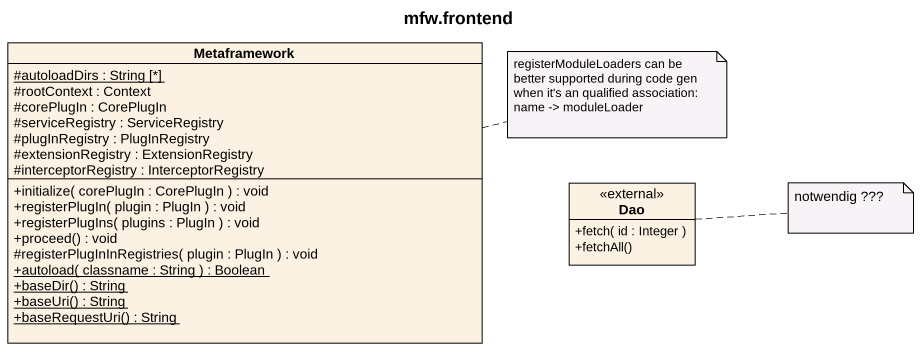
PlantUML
@startuml
title mfw.frontend
hide circle
hide empty members
skinparam classAttributeIconSize 0
class Metaframework {
  {static} #autoloadDirs : String [*]
  #rootContext : Context
  #corePlugIn : CorePlugIn
  #serviceRegistry : ServiceRegistry
  #plugInRegistry : PlugInRegistry
  #extensionRegistry : ExtensionRegistry
  #interceptorRegistry : InterceptorRegistry
  +initialize( corePlugIn : CorePlugIn ) : void
  +registerPlugIn( plugin : PlugIn ) : void
  +registerPlugIns( plugins : PlugIn ) : void
  +proceed() : void
  #registerPlugInInRegistries( plugin : PlugIn ) : void
  {static} +autoload( classname : String ) : Boolean
  {static} +baseDir() : String
  {static} +baseUri() : String
  {static} +baseRequestUri() : String
}
interface Dao <<external>> {
  +fetch( id : Integer )
  +fetchAll()
}
note right of Metaframework : registerModuleLoaders can be better supported during code gen when it's an qualified association: name -> moduleLoader
note right of Dao : notwendig ???
@enduml
